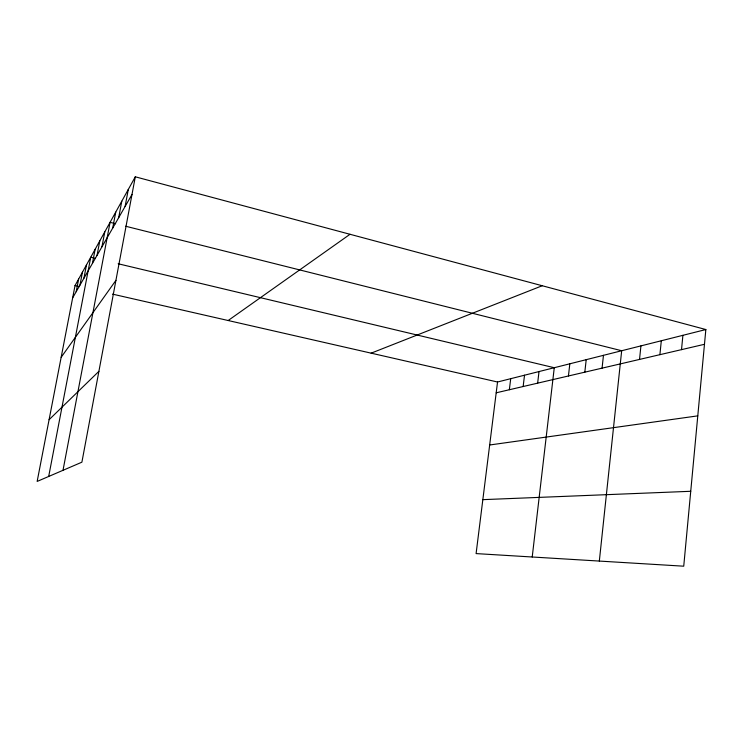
<?xml version="1.0" encoding="UTF-8"?>
<svg xmlns="http://www.w3.org/2000/svg" width="743" height="743" viewBox="0 0 743 743"><rect width="100%" height="100%" fill="white"/><g stroke="black" fill="none" stroke-linecap="round" stroke-linejoin="round"><path stroke-width="1.11" d="M705.85 329.539L683.736 566.194L476.096 553.591L497.541 382.004L705.85 329.539L135.3 176.806L75.034 285.572L37.15 481.427L81.897 462.183L135.3 176.806M681.517 349.647L682.901 335.316M659.905 354.68L661.307 340.758M639.528 359.426L640.93 345.894M599.332 561.067L621.677 350.733L125.604 226.225M602.071 368.147L603.465 355.321M584.815 372.169L586.208 359.668M568.441 375.977L569.825 363.801M532.22 556.999L554.269 367.72L118.165 263.756M537.644 383.156L539.019 371.556M523.146 386.527L524.521 375.206M509.345 389.741L510.71 378.689M118.694 217.653L121.796 201.177M125.103 206.489L128.298 189.437M63.006 470.31L110.075 222.324L115.62 223.717M112.722 228.045L115.741 212.117M48.685 476.467L90.739 257.227L95.132 258.267M92.438 263.384L95.141 249.286M97.036 255.378L99.813 240.862M101.93 246.852L104.782 231.89M76.204 291.683L78.637 279.071M79.947 285.154L82.445 272.198M83.913 278.254L86.476 264.935M72.656 297.859L131.994 194.471M61.167 357.29L115.927 280.352M49.094 419.693L98.893 371.342M228.157 320.521L350.018 234.286M371.156 353.157L542.241 285.739M496.194 392.806L704.466 344.297M489.665 444.992L697.779 415.866M482.829 499.649L690.73 491.29M75.034 285.572L79.464 286.584M112.518 294.126L497.541 382.004"/></g></svg>
